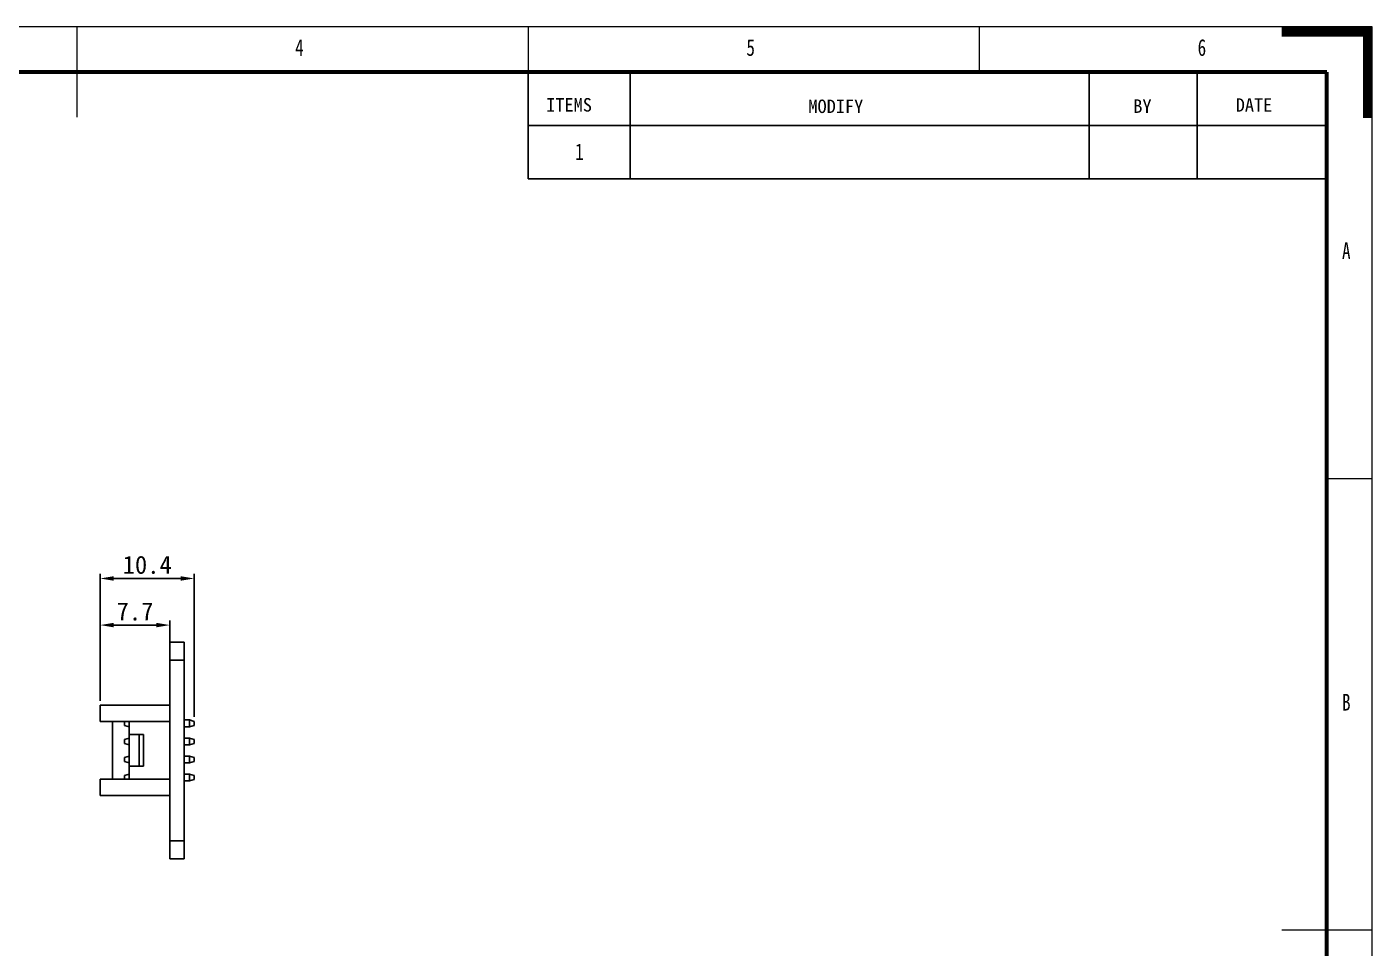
# Model space of a CAD drawing. Header units: millimetres. Extents: x 114 to 401, y 1477 to 1677.
# Drawn here: x 251.6 to 400.7, y 1575.3 to 1677.3 of the extents above; entities that cross this region are included whole.
import ezdxf
from ezdxf.lldxf.tags import DXFTag

# ---------------------------------------------------------------- set-up
doc = ezdxf.new("R2010")
doc.units = ezdxf.units.MM
doc.layers.get('0').update_dxf_attribs({"linetype": 'CONTINUOUS'})
doc.layers.get('Defpoints').update_dxf_attribs({"linetype": 'CONTINUOUS'})
doc.layers.add('1', color=7, linetype='CONTINUOUS')
doc.styles.add('SLDTEXTSTYLE0', font='TXT', dxfattribs={"width": 0.75})
tags = doc.linetypes.add('DASHED', pattern=[25.72, 12.86, -12.86]).pattern_tags.tags
tags[6:7] = [DXFTag(74, 4), DXFTag(75, 0), DXFTag(340, '0'), DXFTag(46, 0.0), DXFTag(50, 0.0), DXFTag(44, 0.0), DXFTag(45, 0.0)]
tags[4:5] = [DXFTag(74, 4), DXFTag(75, 0), DXFTag(340, '0'), DXFTag(46, 0.0), DXFTag(50, 0.0), DXFTag(44, 0.0), DXFTag(45, 0.0)]
doc.dimstyles.get("Standard").update_dxf_attribs({"dimtxt": 2, "dimasz": 1.5, "dimexe": 0.5, "dimexo": 0.5, "dimgap": 0.5, "dimtad": 1, "dimdec": 1, "dimzin": 0, "dimdsep": 46, "dimtxsty": 'Standard', "dimcen": 0.5, "dimclrd": 1, "dimclre": 3, "dimclrt": 3, "dimadec": 0, "dimazin": 0, "dimtfac": 1, "dimtdec": 1, "dimtofl": 0, "dimtmove": 0, "dimatfit": 3, "dimfxl": 1, "dimtolj": 1, "dimtzin": 0, "dimarcsym": 0})

# ---------------------------------------------------------------- blocks, each defined once
blk = doc.blocks.new('ASSORTED_DRAFT4')
at = {"color": 18, "linetype": 'Continuous'}
for p, q in [((287, 209.98988), (297, 209.98988)), ((287, 209.94755), (297, 209.94755)), ((287, 209.90522), (297, 209.90522)), ((287, 209.86289), (297, 209.86289)), ((287, 209.82056), (297, 209.82056)), ((287, 209.77823), (297, 209.77823)), ((287, 209.7359), (297, 209.7359)), ((287, 209.69357), (297, 209.69357)), ((287, 209.65124), (297, 209.65124)), ((287, 209.60891), (297, 209.60891)), ((287, 209.56658), (297, 209.56658)), ((287, 209.52425), (297, 209.52425)), ((287, 209.48192), (297, 209.48192)), ((287, 209.43959), (297, 209.43959)), ((287, 209.39726), (297, 209.39726)), ((287, 209.35493), (297, 209.35493)), ((287, 209.3126), (297, 209.3126)), ((287, 209.27027), (297, 209.27027)), ((287, 209.22794), (297, 209.22794)), ((287, 209.18561), (297, 209.18561)), ((287, 209.14328), (297, 209.14328)), ((287, 209.10095), (297, 209.10095)), ((287, 209.05862), (297, 209.05862)), ((287, 209.01629), (297, 209.01629)), ((296, 208.97396), (297, 208.97396)), ((296, 208.93163), (297, 208.93163)), ((296, 208.8893), (297, 208.8893)), ((296, 208.84697), (297, 208.84697)), ((296, 208.80464), (297, 208.80464)), ((296, 208.76231), (297, 208.76231)), ((296, 208.71998), (297, 208.71998)), ((296, 208.67765), (297, 208.67765)), ((296, 208.63532), (297, 208.63532)), ((296, 208.59299), (297, 208.59299)), ((296, 208.55066), (297, 208.55066)), ((296, 208.50833), (297, 208.50833)), ((296, 208.466), (297, 208.466)), ((296, 208.42367), (297, 208.42367)), ((296, 208.38134), (297, 208.38134)), ((296, 208.33901), (297, 208.33901)), ((296, 208.29668), (297, 208.29668)), ((296, 208.25435), (297, 208.25435)), ((296, 208.21202), (297, 208.21202)), ((296, 208.16969), (297, 208.16969)), ((296, 208.12736), (297, 208.12736)), ((296, 208.08503), (297, 208.08503)), ((296, 208.0427), (297, 208.0427)), ((296, 208.00037), (297, 208.00037)), ((296, 207.95804), (297, 207.95804)), ((296, 207.91571), (297, 207.91571)), ((296, 207.87338), (297, 207.87338)), ((296, 207.83105), (297, 207.83105)), ((296, 207.78872), (297, 207.78872)), ((296, 207.74639), (297, 207.74639)), ((296, 207.70406), (297, 207.70406)), ((296, 207.66173), (297, 207.66173)), ((296, 207.6194), (297, 207.6194)), ((296, 207.57707), (297, 207.57707)), ((296, 207.53474), (297, 207.53474)), ((296, 207.49241), (297, 207.49241)), ((296, 207.45008), (297, 207.45008)), ((296, 207.40775), (297, 207.40775)), ((296, 207.36542), (297, 207.36542)), ((296, 207.32309), (297, 207.32309)), ((296, 207.28076), (297, 207.28076)), ((296, 207.23843), (297, 207.23843)), ((296, 207.1961), (297, 207.1961)), ((296, 207.15377), (297, 207.15377)), ((296, 207.11144), (297, 207.11144)), ((296, 207.06911), (297, 207.06911)), ((296, 207.02678), (297, 207.02678)), ((296, 206.98445), (297, 206.98445)), ((296, 206.94212), (297, 206.94212)), ((296, 206.89979), (297, 206.89979)), ((296, 206.85746), (297, 206.85746)), ((296, 206.81513), (297, 206.81513)), ((296, 206.7728), (297, 206.7728)), ((296, 206.73047), (297, 206.73047)), ((296, 206.68814), (297, 206.68814)), ((296, 206.64581), (297, 206.64581)), ((296, 206.60348), (297, 206.60348)), ((296, 206.56115), (297, 206.56115)), ((296, 206.51882), (297, 206.51882)), ((296, 206.47649), (297, 206.47649)), ((296, 206.43416), (297, 206.43416)), ((296, 206.39183), (297, 206.39183)), ((296, 206.3495), (297, 206.3495)), ((296, 206.30717), (297, 206.30717)), ((296, 206.26484), (297, 206.26484)), ((296, 206.22251), (297, 206.22251)), ((296, 206.18018), (297, 206.18018)), ((296, 206.13785), (297, 206.13785)), ((296, 206.09552), (297, 206.09552)), ((296, 206.05319), (297, 206.05319)), ((296, 206.01086), (297, 206.01086)), ((296, 205.96853), (297, 205.96853)), ((296, 205.9262), (297, 205.9262)), ((296, 205.88387), (297, 205.88387)), ((296, 205.84154), (297, 205.84154)), ((296, 205.79921), (297, 205.79921)), ((296, 205.75688), (297, 205.75688)), ((296, 205.71455), (297, 205.71455)), ((296, 205.67222), (297, 205.67222)), ((296, 205.62989), (297, 205.62989)), ((296, 205.58756), (297, 205.58756)), ((296, 205.54523), (297, 205.54523)), ((296, 205.5029), (297, 205.5029)), ((296, 205.46057), (297, 205.46057)), ((296, 205.41824), (297, 205.41824)), ((296, 205.37591), (297, 205.37591)), ((296, 205.33358), (297, 205.33358)), ((296, 205.29125), (297, 205.29125)), ((296, 205.24892), (297, 205.24892)), ((296, 205.20659), (297, 205.20659)), ((296, 205.16426), (297, 205.16426)), ((296, 205.12193), (297, 205.12193)), ((296, 205.0796), (297, 205.0796)), ((296, 205.03727), (297, 205.03727)), ((296, 204.99494), (297, 204.99494)), ((296, 204.95261), (297, 204.95261)), ((296, 204.91028), (297, 204.91028)), ((296, 204.86795), (297, 204.86795)), ((296, 204.82562), (297, 204.82562)), ((296, 204.78329), (297, 204.78329)), ((296, 204.74096), (297, 204.74096)), ((296, 204.69863), (297, 204.69863)), ((296, 204.6563), (297, 204.6563)), ((296, 204.61397), (297, 204.61397)), ((296, 204.57164), (297, 204.57164)), ((296, 204.52931), (297, 204.52931)), ((296, 204.48698), (297, 204.48698)), ((296, 204.44465), (297, 204.44465)), ((296, 204.40232), (297, 204.40232)), ((296, 204.35999), (297, 204.35999)), ((296, 204.31766), (297, 204.31766)), ((296, 204.27533), (297, 204.27533)), ((296, 204.233), (297, 204.233)), ((296, 204.19067), (297, 204.19067)), ((296, 204.14834), (297, 204.14834)), ((296, 204.10601), (297, 204.10601)), ((296, 204.06368), (297, 204.06368)), ((296, 204.02135), (297, 204.02135)), ((296, 203.97902), (297, 203.97902)), ((296, 203.93669), (297, 203.93669)), ((296, 203.89436), (297, 203.89436)), ((296, 203.85203), (297, 203.85203)), ((296, 203.8097), (297, 203.8097)), ((296, 203.76737), (297, 203.76737)), ((296, 203.72504), (297, 203.72504)), ((296, 203.68271), (297, 203.68271)), ((296, 203.64038), (297, 203.64038)), ((296, 203.59805), (297, 203.59805)), ((296, 203.55572), (297, 203.55572)), ((296, 203.51339), (297, 203.51339)), ((296, 203.47106), (297, 203.47106)), ((296, 203.42873), (297, 203.42873)), ((296, 203.3864), (297, 203.3864)), ((296, 203.34407), (297, 203.34407)), ((296, 203.30174), (297, 203.30174)), ((296, 203.25941), (297, 203.25941)), ((296, 203.21708), (297, 203.21708)), ((296, 203.17475), (297, 203.17475)), ((296, 203.13242), (297, 203.13242)), ((296, 203.09009), (297, 203.09009)), ((296, 203.04776), (297, 203.04776)), ((296, 203.00543), (297, 203.00543)), ((296, 202.9631), (297, 202.9631)), ((296, 202.92077), (297, 202.92077)), ((296, 202.87844), (297, 202.87844)), ((296, 202.83611), (297, 202.83611)), ((296, 202.79378), (297, 202.79378)), ((296, 202.75145), (297, 202.75145)), ((296, 202.70912), (297, 202.70912)), ((296, 202.66679), (297, 202.66679)), ((296, 202.62446), (297, 202.62446)), ((296, 202.58213), (297, 202.58213)), ((296, 202.5398), (297, 202.5398)), ((296, 202.49747), (297, 202.49747)), ((296, 202.45514), (297, 202.45514)), ((296, 202.41281), (297, 202.41281)), ((296, 202.37048), (297, 202.37048)), ((296, 202.32815), (297, 202.32815)), ((296, 202.28582), (297, 202.28582)), ((296, 202.24349), (297, 202.24349)), ((296, 202.20116), (297, 202.20116)), ((296, 202.15883), (297, 202.15883)), ((296, 202.1165), (297, 202.1165)), ((296, 202.07417), (297, 202.07417)), ((296, 202.03184), (297, 202.03184)), ((296, 201.98951), (297, 201.98951)), ((296, 201.94718), (297, 201.94718)), ((296, 201.90485), (297, 201.90485)), ((296, 201.86252), (297, 201.86252)), ((296, 201.82019), (297, 201.82019)), ((296, 201.77786), (297, 201.77786)), ((296, 201.73553), (297, 201.73553)), ((296, 201.6932), (297, 201.6932)), ((296, 201.65087), (297, 201.65087)), ((296, 201.60854), (297, 201.60854)), ((296, 201.56621), (297, 201.56621)), ((296, 201.52388), (297, 201.52388)), ((296, 201.48155), (297, 201.48155)), ((296, 201.43922), (297, 201.43922)), ((296, 201.39689), (297, 201.39689)), ((296, 201.35456), (297, 201.35456)), ((296, 201.31223), (297, 201.31223)), ((296, 201.2699), (297, 201.2699)), ((296, 201.22757), (297, 201.22757)), ((296, 201.18524), (297, 201.18524)), ((296, 201.14291), (297, 201.14291)), ((296, 201.10058), (297, 201.10058)), ((296, 201.05825), (297, 201.05825)), ((296, 201.01592), (297, 201.01592)), ((296, 200.97359), (297, 200.97359)), ((296, 200.93126), (297, 200.93126)), ((296, 200.88893), (297, 200.88893)), ((296, 200.8466), (297, 200.8466)), ((296, 200.80427), (297, 200.80427)), ((296, 200.76194), (297, 200.76194)), ((296, 200.71961), (297, 200.71961)), ((296, 200.67728), (297, 200.67728)), ((296, 200.63495), (297, 200.63495)), ((296, 200.59262), (297, 200.59262)), ((296, 200.55029), (297, 200.55029)), ((296, 200.50796), (297, 200.50796)), ((296, 200.46563), (297, 200.46563)), ((296, 200.4233), (297, 200.4233)), ((296, 200.38097), (297, 200.38097)), ((296, 200.33864), (297, 200.33864)), ((296, 200.29631), (297, 200.29631)), ((296, 200.25398), (297, 200.25398)), ((296, 200.21165), (297, 200.21165)), ((296, 200.16932), (297, 200.16932)), ((296, 200.12699), (297, 200.12699)), ((296, 200.08466), (297, 200.08466)), ((296, 200.04233), (297, 200.04233)), ((296, 200), (297, 200))]:
    blk.add_line(p, q, dxfattribs=at)
blk = doc.blocks.new('*D51')
at = {"color": 3, "lineweight": -2}
for p, q in [((259.74, 1602.65), (259.74, 1611.53)), ((267.44, 1602.65), (267.44, 1611.53))]:
    blk.add_line(p, q, dxfattribs=at)
at = {"color": 1, "lineweight": -2}
blk.add_line((261.24, 1611.03), (265.94, 1611.03), dxfattribs=at)
at = {"color": 1}
for points in [[(261.24, 1611.28), (261.24, 1610.78), (259.74, 1611.03)], [(265.94, 1610.78), (265.94, 1611.28), (267.44, 1611.03)]]:
    blk.add_solid(points, dxfattribs=at)
at = {"layer": 'Defpoints', "color": 0}
for p in [(267.44, 1611.03), (259.74, 1602.15), (267.44, 1602.15)]:
    blk.add_point(p, dxfattribs=at)
at = {"color": 3, "insert": (263.59, 1612.53), "char_height": 2, "attachment_point": 5}
blk.add_mtext('\\A1;7.7', dxfattribs=at)
blk = doc.blocks.new('*D52')
at = {"color": 3, "lineweight": -2}
for p, q in [((259.74, 1611.53), (259.74, 1616.69)), ((270.14, 1600.87), (270.14, 1616.69))]:
    blk.add_line(p, q, dxfattribs=at)
at = {"color": 1, "lineweight": -2}
blk.add_line((261.24, 1616.19), (268.64, 1616.19), dxfattribs=at)
at = {"color": 1}
for points in [[(261.24, 1616.44), (261.24, 1615.94), (259.74, 1616.19)], [(268.64, 1615.94), (268.64, 1616.44), (270.14, 1616.19)]]:
    blk.add_solid(points, dxfattribs=at)
at = {"layer": 'Defpoints', "color": 0}
for p in [(270.14, 1616.19), (259.74, 1611.03), (270.14, 1600.37)]:
    blk.add_point(p, dxfattribs=at)
at = {"color": 3, "insert": (264.94, 1617.69), "char_height": 2, "attachment_point": 5}
blk.add_mtext('\\A1;10.4', dxfattribs=at)

msp = doc.modelspace()

# ---------------------------------------------------------------- linework, layer by layer
at = {"color": 18, "linetype": 'DASHED', "lineweight": 5, "ltscale": 1.75}
for p, q in [((400.66, 1677.26), (113.66, 1677.26)), ((257.16, 1677.26), (257.16, 1667.26)), ((400.66, 1477.26), (400.66, 1677.26)), ((400.66, 1577.26), (390.66, 1577.26))]:
    msp.add_line(p, q, dxfattribs=at)
at = {"color": 7, "linetype": 'Continuous', "lineweight": 0}
for p, q in [((307.16, 1677.26), (307.16, 1672.26)), ((357.16, 1672.26), (357.16, 1677.26)), ((395.66, 1627.26), (400.66, 1627.26))]:
    msp.add_line(p, q, dxfattribs=at)
at = {"color": 7, "linetype": 'Continuous', "lineweight": 60}
for p, q in [((395.66, 1672.26), (118.66, 1672.26)), ((395.66, 1482.26), (395.66, 1672.26))]:
    msp.add_line(p, q, dxfattribs=at)
at = {"color": 7}
for p, q in [((307.16, 1660.46), (307.16, 1672.26)), ((318.45, 1672.1), (318.45, 1660.46)), ((369.32, 1672.1), (369.32, 1660.46)), ((381.28, 1672.26), (381.28, 1660.46)), ((307.16, 1666.36), (395.66, 1666.36)), ((307.16, 1660.46), (395.66, 1660.46))]:
    msp.add_line(p, q, dxfattribs=at)
at = {"layer": '1'}
for p, q in [((267.44, 1609.15), (269.04, 1609.15)), ((267.44, 1609.07), (267.44, 1609.15)), ((267.44, 1608.83), (267.44, 1609.07)), ((267.44, 1608.4), (267.44, 1608.83)), ((267.44, 1607.87), (267.44, 1608.4)), ((269.04, 1609.07), (269.04, 1609.15)), ((269.04, 1608.83), (269.04, 1609.07)), ((269.04, 1608.4), (269.04, 1608.83)), ((269.04, 1607.87), (269.04, 1608.4)), ((267.44, 1607.37), (267.44, 1607.87)), ((267.44, 1607.16), (267.44, 1607.37)), ((267.44, 1607.15), (267.44, 1607.16)), ((268.24, 1607.15), (267.44, 1607.15)), ((267.44, 1606.88), (267.44, 1607.14)), ((267.44, 1606.45), (267.44, 1606.88)), ((269.04, 1607.15), (268.24, 1607.15)), ((269.04, 1607.37), (269.04, 1607.87)), ((269.04, 1607.16), (269.04, 1607.37)), ((269.04, 1607.15), (269.04, 1607.16)), ((269.04, 1606.88), (269.04, 1607.14)), ((269.04, 1606.45), (269.04, 1606.88)), ((267.44, 1606.08), (267.44, 1606.45)), ((267.44, 1605.7), (267.44, 1606.08)), ((267.44, 1604.72), (267.44, 1605.7)), ((269.04, 1606.08), (269.04, 1606.45)), ((269.04, 1605.7), (269.04, 1606.08)), ((269.04, 1604.72), (269.04, 1605.7)), ((267.44, 1602.49), (267.44, 1604.72)), ((269.04, 1602.49), (269.04, 1604.72)), ((267.44, 1600.5), (267.44, 1602.49)), ((269.04, 1600.5), (269.04, 1602.49)), ((259.74, 1602.15), (267.44, 1602.15)), ((259.74, 1600.35), (259.74, 1602.15)), ((259.74, 1600.35), (267.44, 1600.35)), ((261.09, 1600.35), (261.09, 1593.95)), ((262.44, 1600.27), (262.44, 1600.35)), ((262.44, 1600.15), (262.44, 1600.27)), ((262.44, 1599.99), (262.44, 1600.15)), ((262.44, 1599.92), (262.44, 1599.99)), ((262.44, 1599.92), (262.94, 1599.77)), ((262.94, 1598.9), (262.94, 1600.35)), ((267.44, 1599.5), (267.44, 1600.5)), ((267.44, 1599.25), (267.44, 1599.5)), ((269.64, 1600.52), (269.04, 1600.52)), ((269.04, 1599.5), (269.04, 1600.5)), ((269.04, 1599.77), (269.64, 1599.77)), ((269.04, 1599.25), (269.04, 1599.5)), ((270.14, 1600.37), (269.64, 1600.52)), ((269.64, 1600.41), (269.64, 1600.52)), ((269.64, 1600.15), (269.64, 1600.41)), ((269.64, 1599.88), (269.64, 1600.15)), ((269.64, 1599.77), (270.14, 1599.92)), ((269.64, 1599.77), (269.64, 1599.88)), ((270.14, 1600.37), (270.14, 1600.26)), ((270.14, 1600.26), (270.14, 1600.04)), ((270.14, 1600.04), (270.14, 1599.92)), ((262.94, 1598.52), (262.44, 1598.37)), ((262.44, 1598.31), (262.44, 1598.37)), ((262.44, 1598.15), (262.44, 1598.31)), ((262.44, 1597.99), (262.44, 1598.15)), ((262.44, 1597.92), (262.44, 1597.99)), ((262.44, 1597.92), (262.94, 1597.77)), ((262.94, 1598.9), (262.94, 1595.4)), ((262.94, 1598.9), (264.04, 1598.9)), ((264.04, 1598.9), (264.04, 1595.4)), ((264.54, 1598.9), (264.04, 1598.9)), ((264.54, 1598.9), (264.54, 1595.4)), ((267.44, 1599.13), (267.44, 1599.25)), ((267.44, 1598.95), (267.44, 1599.13)), ((267.44, 1598.43), (267.44, 1598.95)), ((267.44, 1597.69), (267.44, 1598.43)), ((269.04, 1599.13), (269.04, 1599.25)), ((269.04, 1598.95), (269.04, 1599.13)), ((269.04, 1598.43), (269.04, 1598.95)), ((269.64, 1598.52), (269.04, 1598.52)), ((269.04, 1597.69), (269.04, 1598.43)), ((270.14, 1598.37), (269.64, 1598.52)), ((269.64, 1598.41), (269.64, 1598.52)), ((269.64, 1598.15), (269.64, 1598.41)), ((269.64, 1597.88), (269.64, 1598.15)), ((269.64, 1597.77), (270.14, 1597.92)), ((269.64, 1597.77), (269.64, 1597.88)), ((270.14, 1598.37), (270.14, 1598.26)), ((270.14, 1598.26), (270.14, 1598.04)), ((270.14, 1598.04), (270.14, 1597.92)), ((262.94, 1596.52), (262.44, 1596.37)), ((262.44, 1596.31), (262.44, 1596.37)), ((267.44, 1596.91), (267.44, 1597.69)), ((267.44, 1596.13), (267.44, 1596.91)), ((269.04, 1597.77), (269.64, 1597.77)), ((269.04, 1596.91), (269.04, 1597.69)), ((269.04, 1596.13), (269.04, 1596.91)), ((269.64, 1596.52), (269.04, 1596.52)), ((270.14, 1596.37), (269.64, 1596.52)), ((269.64, 1596.41), (269.64, 1596.52)), ((269.64, 1596.15), (269.64, 1596.41)), ((270.14, 1596.37), (270.14, 1596.26)), ((262.44, 1596.15), (262.44, 1596.31)), ((262.44, 1595.99), (262.44, 1596.15)), ((262.44, 1595.92), (262.44, 1595.99)), ((262.44, 1595.92), (262.94, 1595.77)), ((262.94, 1593.95), (262.94, 1595.4)), ((264.04, 1595.4), (262.94, 1595.4)), ((264.54, 1595.4), (264.04, 1595.4)), ((267.44, 1595.5), (267.44, 1596.13)), ((267.44, 1595.19), (267.44, 1595.5)), ((267.44, 1595.15), (267.44, 1595.19)), ((267.44, 1595.02), (267.44, 1595.15)), ((267.44, 1594.82), (267.44, 1595.02)), ((269.04, 1595.5), (269.04, 1596.13)), ((269.04, 1595.77), (269.64, 1595.77)), ((269.04, 1595.19), (269.04, 1595.5)), ((269.04, 1595.15), (269.04, 1595.19)), ((269.04, 1595.02), (269.04, 1595.15)), ((269.04, 1594.82), (269.04, 1595.02)), ((269.64, 1595.88), (269.64, 1596.15)), ((269.64, 1595.77), (270.14, 1595.92)), ((269.64, 1595.77), (269.64, 1595.88)), ((270.14, 1596.26), (270.14, 1596.04)), ((270.14, 1596.04), (270.14, 1595.92)), ((259.74, 1592.15), (259.74, 1593.95)), ((259.74, 1593.95), (267.44, 1593.95)), ((262.94, 1594.52), (262.44, 1594.37)), ((262.44, 1594.31), (262.44, 1594.37)), ((262.44, 1594.15), (262.44, 1594.31)), ((262.44, 1594.03), (262.44, 1594.15)), ((262.44, 1593.95), (262.44, 1594.03)), ((267.44, 1594.6), (267.44, 1594.82)), ((267.44, 1593.74), (267.44, 1594.6)), ((267.44, 1590.28), (267.44, 1593.74)), ((269.04, 1594.6), (269.04, 1594.82)), ((269.04, 1593.74), (269.04, 1594.6)), ((269.64, 1594.52), (269.04, 1594.52)), ((269.04, 1593.77), (269.64, 1593.77)), ((269.04, 1590.28), (269.04, 1593.74)), ((270.14, 1594.37), (269.64, 1594.52)), ((269.64, 1594.41), (269.64, 1594.52)), ((269.64, 1594.15), (269.64, 1594.41)), ((269.64, 1593.88), (269.64, 1594.15)), ((269.64, 1593.77), (270.14, 1593.92)), ((269.64, 1593.77), (269.64, 1593.88)), ((270.14, 1594.37), (270.14, 1594.26)), ((270.14, 1594.26), (270.14, 1594.04)), ((270.14, 1594.04), (270.14, 1593.92)), ((259.74, 1592.15), (267.44, 1592.15)), ((267.44, 1588.55), (267.44, 1590.28)), ((269.04, 1588.55), (269.04, 1590.28)), ((267.44, 1588.11), (267.44, 1588.55)), ((267.44, 1587.67), (267.44, 1588.11)), ((267.44, 1587.28), (267.44, 1587.67)), ((269.04, 1588.11), (269.04, 1588.55)), ((269.04, 1587.67), (269.04, 1588.11)), ((269.04, 1587.28), (269.04, 1587.67)), ((267.44, 1587.21), (267.44, 1587.28)), ((267.44, 1587.16), (267.44, 1587.21)), ((267.44, 1587.15), (267.44, 1587.16)), ((267.44, 1587.15), (268.24, 1587.15)), ((267.44, 1586.96), (267.44, 1587.15)), ((267.44, 1586.72), (267.44, 1586.96)), ((267.44, 1586.22), (267.44, 1586.72)), ((267.44, 1585.77), (267.44, 1586.22)), ((268.24, 1587.15), (269.04, 1587.15)), ((269.04, 1587.21), (269.04, 1587.28)), ((269.04, 1587.16), (269.04, 1587.21)), ((269.04, 1587.15), (269.04, 1587.16)), ((269.04, 1586.96), (269.04, 1587.15)), ((269.04, 1586.72), (269.04, 1586.96)), ((269.04, 1586.22), (269.04, 1586.72)), ((269.04, 1585.77), (269.04, 1586.22)), ((267.44, 1585.41), (267.44, 1585.77)), ((267.44, 1585.21), (267.44, 1585.41)), ((267.44, 1585.15), (267.44, 1585.21)), ((269.04, 1585.15), (267.44, 1585.15)), ((269.04, 1585.41), (269.04, 1585.77)), ((269.04, 1585.21), (269.04, 1585.41)), ((269.04, 1585.15), (269.04, 1585.21))]:
    msp.add_line(p, q, dxfattribs=at)

# ---------------------------------------------------------------- block references
at = {"color": 18, "linetype": 'Continuous', "lineweight": -3}
msp.add_blockref('ASSORTED_DRAFT4', (103.66, 1467.26), dxfattribs=at)

# ---------------------------------------------------------------- texts
at = {"color": 3}
for s, p in [('ITEMS', (309.15, 1667.89)), ('DATE', (385.55, 1667.88)), ('MODIFY', (338.2, 1667.73)), ('BY', (374.2, 1667.75))]:
    msp.add_text(s, height=1.49, dxfattribs=at).set_placement(p)
at = {"color": 7, "linetype": 'Continuous', "lineweight": 0, "char_height": 1.85, "attachment_point": 1, "style": 'SLDTEXTSTYLE0'}
for s, insert in [('4', (281.33, 1675.91)), ('5', (331.33, 1675.91)), ('6', (381.33, 1675.91)), ('A', (397.33, 1653.41)), ('B', (397.33, 1603.41))]:
    msp.add_mtext(s, dxfattribs=dict(at, insert=insert))
at = {"color": 3, "linetype": 'Continuous', "lineweight": 0, "insert": (312.36, 1664.36), "char_height": 1.85, "attachment_point": 1, "style": 'SLDTEXTSTYLE0'}
msp.add_mtext('1', dxfattribs=at)

# ---------------------------------------------------------------- dimensions: what is measured, and where the dimension line sits
for base, p1, p2, picture, middle in [((270.14, 1616.19), (259.74, 1611.03), (270.14, 1600.37), '*D52', (264.94, 1616.19)), ((267.44, 1611.03), (259.74, 1602.15), (267.44, 1602.15), '*D51', (263.59, 1611.03))]:
    dim = msp.add_linear_dim(base=base, p1=p1, p2=p2, dimstyle='Standard')
    dim.commit()
    dim.dimension.update_dxf_attribs({"geometry": picture, "text_midpoint": middle, "dimtype": 160})

doc.saveas('drawing.dxf')
